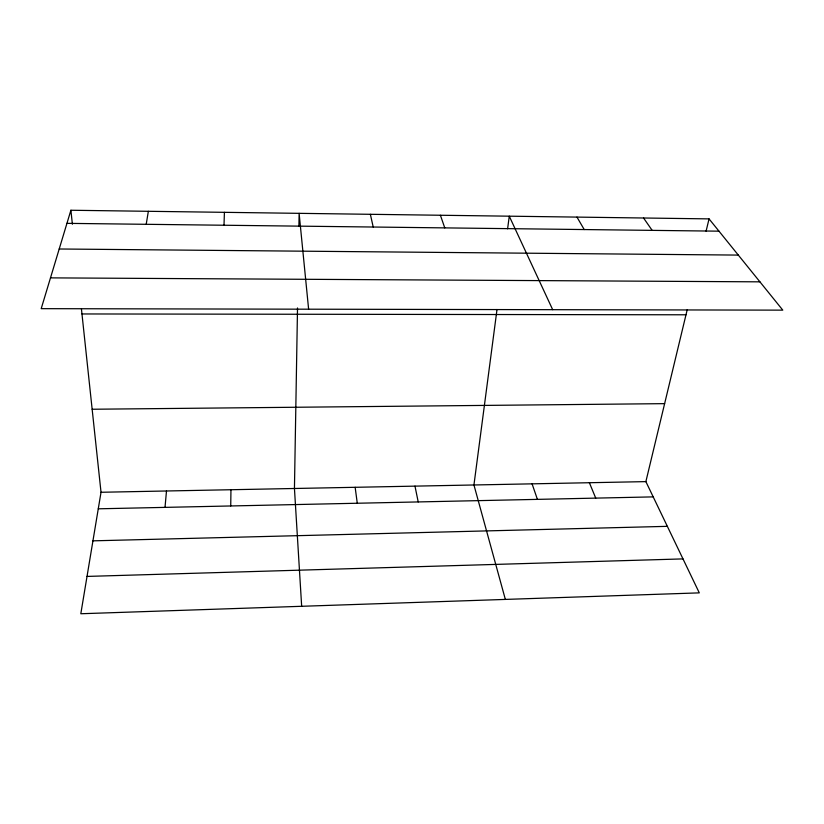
<?xml version="1.0" encoding="UTF-8"?>
<svg xmlns="http://www.w3.org/2000/svg" width="824" height="824" viewBox="0 0 824 824"><rect width="100%" height="100%" fill="white"/><g stroke="black" fill="none" stroke-linecap="round" stroke-linejoin="round"><path stroke-width="1.24" d="M230.73 505.967L230.957 489.734M297.516 307.96L294.446 488.488L301.666 606.289M298.906 225.992L299.122 213.344L308.619 309.196M224.004 225.24L224.416 212.335M165.016 507.378L166.489 490.991M497.006 309.494L473.944 484.976L505.349 599.409M507.605 228.815L509.263 216.187L552.677 309.68M146.208 224.303L148.351 211.305M81.432 308.918L101.022 492.268L80.814 613.746L699.298 592.868L645.872 481.618L687.175 309.876M706.086 231.194L709.052 218.885L70.895 210.254L41.2 308.66L782.8 310.143L709.052 218.885M87.025 576.419L682.983 558.899M92.937 540.843L667.347 526.34M98.272 508.81L653.205 496.882M101.022 492.268L645.872 481.618M92.154 409.25L664.618 403.647M81.978 313.954L685.99 314.789M50.491 277.873L759.924 281.839M59.204 248.992L738.304 255.09M66.95 223.356L718.981 231.173M643.554 218L652.165 230.37M576.975 217.103L584.216 229.556M589.376 482.72L595.731 498.118M440.407 215.26L444.764 227.888M532.077 483.843L537.413 499.375M370.367 214.312L373.21 227.022M414.977 486.129L418.211 501.94M355.154 487.303L357.276 503.248M70.895 210.254L72.388 224.231"/></g></svg>
